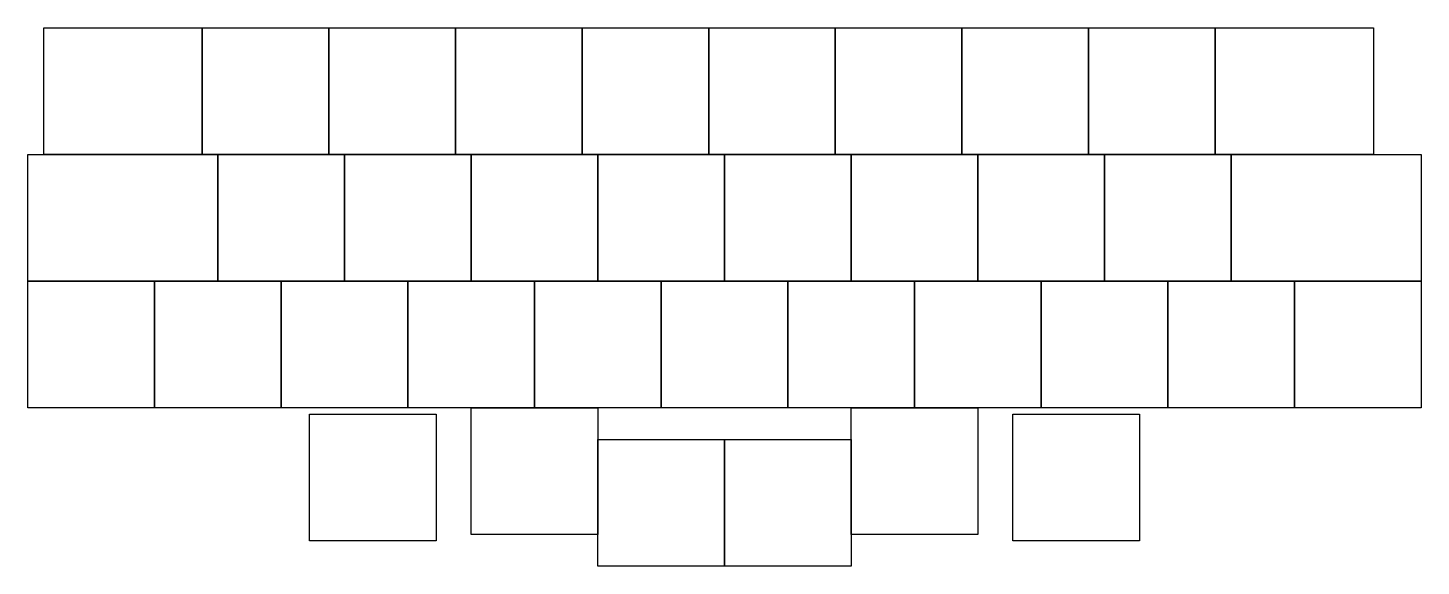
# Model space of a CAD drawing. Header units: millimetres. Extents: x -14 to 195, y -71 to 10.
import ezdxf

# ---------------------------------------------------------------- set-up
doc = ezdxf.new("R2010")
doc.units = ezdxf.units.MM

msp = doc.modelspace()

# ---------------------------------------------------------------- linework, layer by layer
for p, q in [((-11.875, 9.5), (11.875, 9.5)), ((-11.875, -9.5), (-11.875, 9.5)), ((11.875, 9.5), (11.875, -9.5)), ((11.875, 9.5), (30.875, 9.5)), ((11.875, -9.5), (11.875, 9.5)), ((30.875, 9.5), (30.875, -9.5)), ((30.875, 9.5), (49.875, 9.5)), ((30.875, -9.5), (30.875, 9.5)), ((49.875, 9.5), (49.875, -9.5)), ((49.875, 9.5), (68.875, 9.5)), ((49.875, -9.5), (49.875, 9.5)), ((68.875, 9.5), (68.875, -9.5)), ((68.875, 9.5), (87.875, 9.5)), ((68.875, -9.5), (68.875, 9.5)), ((87.875, 9.5), (87.875, -9.5)), ((87.875, 9.5), (106.875, 9.5)), ((87.875, -9.5), (87.875, 9.5)), ((106.875, 9.5), (125.875, 9.5)), ((106.875, -9.5), (106.875, 9.5)), ((106.875, 9.5), (106.875, -9.5)), ((125.875, 9.5), (144.875, 9.5)), ((125.875, -9.5), (125.875, 9.5)), ((125.875, 9.5), (125.875, -9.5)), ((144.875, 9.5), (163.875, 9.5)), ((144.875, -9.5), (144.875, 9.5)), ((144.875, 9.5), (144.875, -9.5)), ((163.875, 9.5), (187.625, 9.5)), ((163.875, -9.5), (163.875, 9.5)), ((163.875, 9.5), (163.875, -9.5)), ((187.625, 9.5), (187.625, -9.5)), ((-14.25, -9.5), (14.25, -9.5)), ((-14.25, -28.5), (-14.25, -9.5)), ((11.875, -9.5), (-11.875, -9.5)), ((30.875, -9.5), (11.875, -9.5)), ((14.25, -9.5), (14.25, -28.5)), ((14.25, -9.5), (33.25, -9.5)), ((14.25, -28.5), (14.25, -9.5)), ((49.875, -9.5), (30.875, -9.5)), ((33.25, -9.5), (33.25, -28.5)), ((33.25, -9.5), (52.25, -9.5)), ((33.25, -28.5), (33.25, -9.5)), ((68.875, -9.5), (49.875, -9.5)), ((52.25, -9.5), (52.25, -28.5)), ((52.25, -9.5), (71.25, -9.5)), ((52.25, -28.5), (52.25, -9.5)), ((87.875, -9.5), (68.875, -9.5)), ((71.25, -9.5), (71.25, -28.5)), ((71.25, -9.5), (90.25, -9.5)), ((71.25, -28.5), (71.25, -9.5)), ((106.875, -9.5), (87.875, -9.5)), ((90.25, -9.5), (90.25, -28.5)), ((90.25, -9.5), (109.25, -9.5)), ((90.25, -28.5), (90.25, -9.5)), ((125.875, -9.5), (106.875, -9.5)), ((109.25, -9.5), (109.25, -28.5)), ((109.25, -9.5), (128.25, -9.5)), ((109.25, -28.5), (109.25, -9.5)), ((144.875, -9.5), (125.875, -9.5)), ((128.25, -9.5), (128.25, -28.5)), ((128.25, -9.5), (147.25, -9.5)), ((128.25, -28.5), (128.25, -9.5)), ((163.875, -9.5), (144.875, -9.5)), ((147.25, -9.5), (147.25, -28.5)), ((147.25, -9.5), (166.25, -9.5)), ((147.25, -28.5), (147.25, -9.5)), ((187.625, -9.5), (163.875, -9.5)), ((166.25, -9.5), (166.25, -28.5)), ((166.25, -9.5), (194.75, -9.5)), ((166.25, -28.5), (166.25, -9.5)), ((194.75, -9.5), (194.75, -28.5)), ((14.25, -28.5), (-14.25, -28.5)), ((-14.25, -28.5), (4.75, -28.5)), ((-14.25, -47.5), (-14.25, -28.5)), ((4.75, -28.5), (4.75, -47.5)), ((4.75, -28.5), (23.75, -28.5)), ((4.75, -47.5), (4.75, -28.5)), ((33.25, -28.5), (14.25, -28.5)), ((23.75, -28.5), (23.75, -47.5)), ((23.75, -28.5), (42.75, -28.5)), ((23.75, -47.5), (23.75, -28.5)), ((52.25, -28.5), (33.25, -28.5)), ((42.75, -28.5), (42.75, -47.5)), ((42.75, -28.5), (61.75, -28.5)), ((42.75, -47.5), (42.75, -28.5)), ((71.25, -28.5), (52.25, -28.5)), ((61.75, -28.5), (61.75, -47.5)), ((61.75, -28.5), (80.75, -28.5)), ((61.75, -47.5), (61.75, -28.5)), ((90.25, -28.5), (71.25, -28.5)), ((80.75, -28.5), (80.75, -47.5)), ((80.75, -28.5), (99.75, -28.5)), ((80.75, -47.5), (80.75, -28.5)), ((109.25, -28.5), (90.25, -28.5)), ((99.75, -28.5), (99.75, -47.5)), ((99.75, -28.5), (118.75, -28.5)), ((99.75, -47.5), (99.75, -28.5)), ((128.25, -28.5), (109.25, -28.5)), ((118.75, -28.5), (118.75, -47.5)), ((118.75, -28.5), (137.75, -28.5)), ((118.75, -47.5), (118.75, -28.5)), ((147.25, -28.5), (128.25, -28.5)), ((137.75, -28.5), (137.75, -47.5)), ((137.75, -28.5), (156.75, -28.5)), ((137.75, -47.5), (137.75, -28.5)), ((166.25, -28.5), (147.25, -28.5)), ((156.75, -28.5), (156.75, -47.5)), ((156.75, -28.5), (175.75, -28.5)), ((156.75, -47.5), (156.75, -28.5)), ((194.75, -28.5), (166.25, -28.5)), ((175.75, -28.5), (175.75, -47.5)), ((175.75, -28.5), (194.75, -28.5)), ((175.75, -47.5), (175.75, -28.5)), ((194.75, -28.5), (194.75, -47.5)), ((4.75, -47.5), (-14.25, -47.5)), ((23.75, -47.5), (4.75, -47.5)), ((42.75, -47.5), (23.75, -47.5)), ((61.75, -47.5), (42.75, -47.5)), ((52.25, -47.5), (71.25, -47.5)), ((52.25, -66.5), (52.25, -47.5)), ((80.75, -47.5), (61.75, -47.5)), ((71.25, -47.5), (71.25, -66.5)), ((99.75, -47.5), (80.75, -47.5)), ((118.75, -47.5), (99.75, -47.5)), ((109.25, -47.5), (128.25, -47.5)), ((109.25, -66.5), (109.25, -47.5)), ((137.75, -47.5), (118.75, -47.5)), ((128.25, -47.5), (128.25, -66.5)), ((156.75, -47.5), (137.75, -47.5)), ((175.75, -47.5), (156.75, -47.5)), ((194.75, -47.5), (175.75, -47.5)), ((28, -48.45), (47, -48.45)), ((28, -67.45), (28, -48.45)), ((47, -48.45), (47, -67.45)), ((133.5, -48.45), (152.5, -48.45)), ((133.5, -67.45), (133.5, -48.45)), ((152.5, -48.45), (152.5, -67.45)), ((71.25, -52.25), (90.25, -52.25)), ((71.25, -71.25), (71.25, -52.25)), ((90.25, -52.25), (90.25, -71.25)), ((90.25, -52.25), (109.25, -52.25)), ((90.25, -71.25), (90.25, -52.25)), ((109.25, -52.25), (109.25, -71.25)), ((71.25, -66.5), (52.25, -66.5)), ((128.25, -66.5), (109.25, -66.5)), ((47, -67.45), (28, -67.45)), ((152.5, -67.45), (133.5, -67.45)), ((90.25, -71.25), (71.25, -71.25)), ((109.25, -71.25), (90.25, -71.25))]:
    msp.add_line(p, q)

doc.saveas('drawing.dxf')
